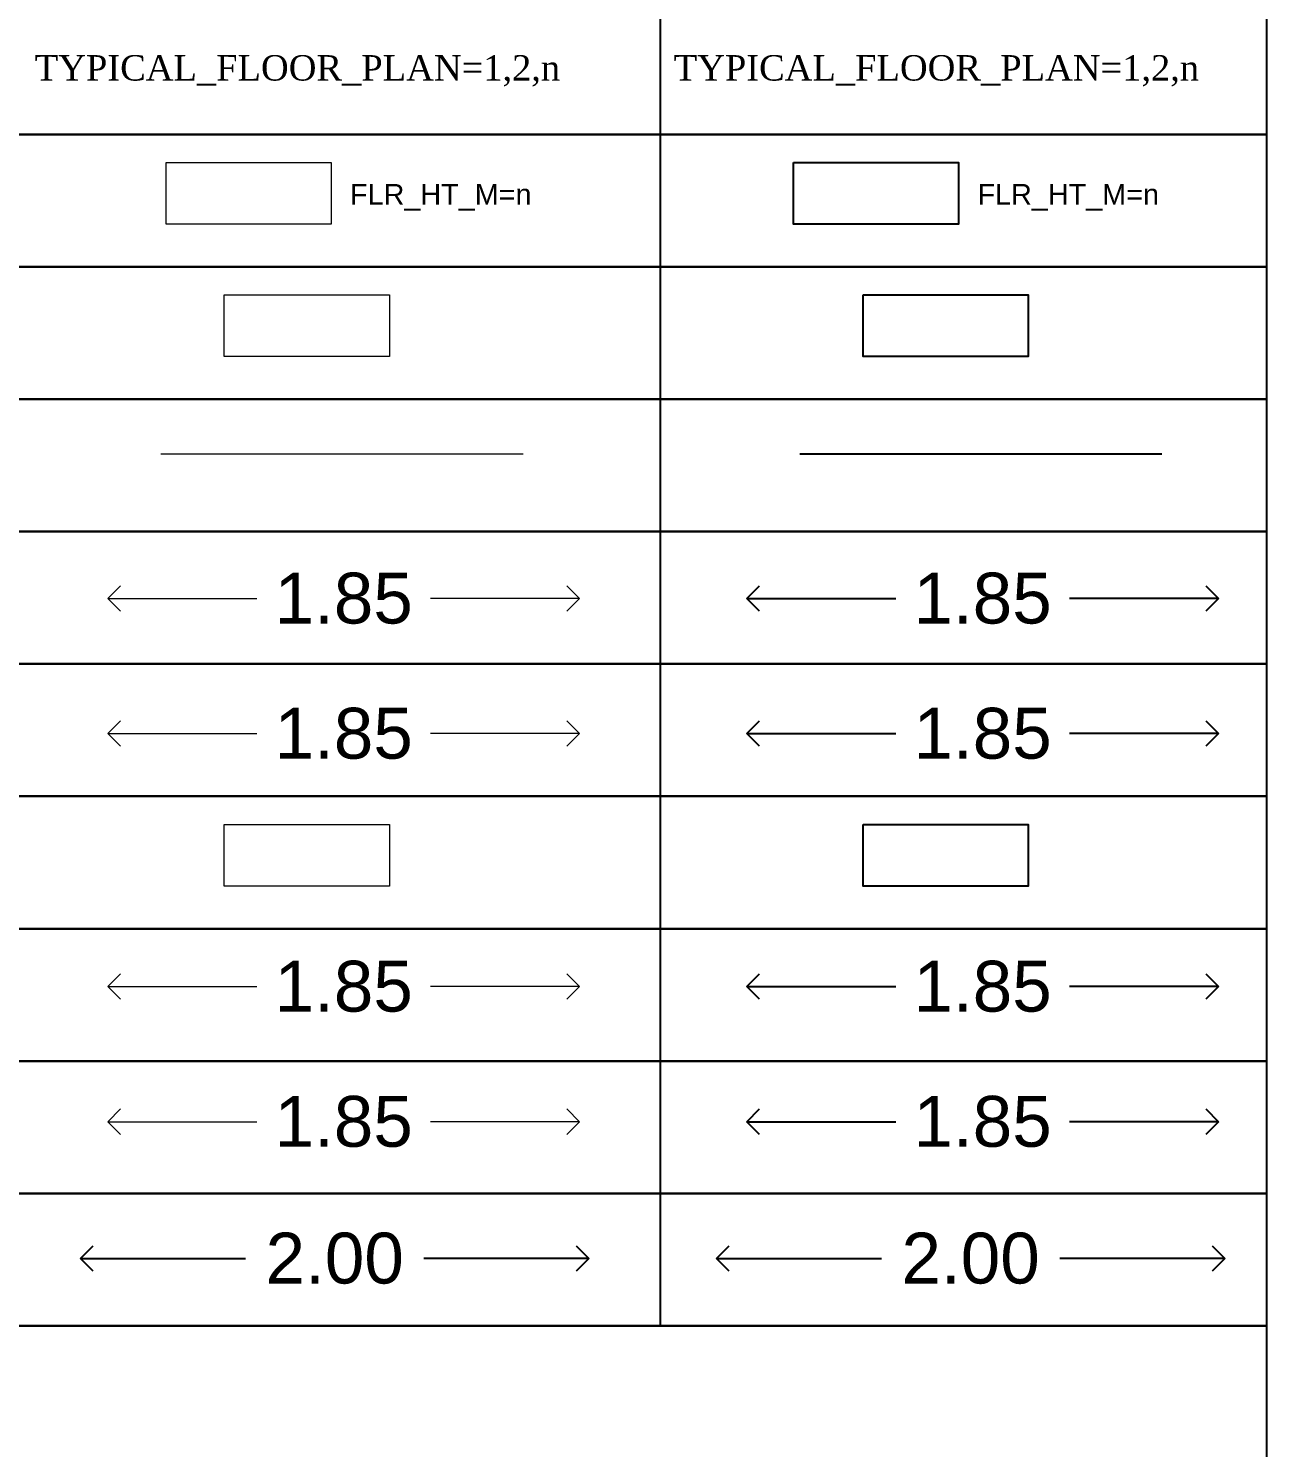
# Model space of a CAD drawing. Header units: millimetres. Extents: x -9481 to -9285, y 28728 to 28829.
# Drawn here: x -9447.1 to -9442.23, y 28791.82 to 28797.4 of the extents above; entities that cross this region are included whole.
import ezdxf

# ---------------------------------------------------------------- set-up
doc = ezdxf.new("R2010")
doc.units = ezdxf.units.MM
doc.header["$PDMODE"] = 34
doc.header["$PDSIZE"] = -15
doc.linetypes.add('CONTINULUS', pattern=[0])
for name, color, linetype, plot in [('BLK_1_FLR_-1_BLT_UP_AREA', 25, 'Continuous', False), ('BLK_1_FLR_-2_STAIR_1', 25, 'Continuous', False), ('BLK_1_FLR_-2_STAIR_1_FLIGHT_1', 7, 'Continuous', False), ('BLK_1_FLR_-2_STAIR_1_LANDING_1', 7, 'Continuous', False)]:
    doc.layers.add(name, color=color, linetype=linetype, plot=plot)
for name, color, linetype in [('BLK_1_FLR_-1_EXIT_WIDTH_STAIR', 7, 'Continuous'), ('BLK_1_FLR_-2_BLT_UP_AREA', 7, 'Continuous'), ('BLK_1_FLR_-2_EXIT_WIDTH_STAIR', 7, 'Continuous')]:
    doc.layers.add(name, color=color, linetype=linetype)
for name, color, linetype, lineweight in [('BLK_1_FLR_-1_STAIR_1', 7, 'Continuous', 0), ('BLK_1_FLR_-1_STAIR_1_FLIGHT_1', 7, 'Continuous', 0), ('BLK_1_FLR_-1_STAIR_1_LANDING_1', 7, 'Continuous', 0), ('PLAN', 7, 'Continuous', 40)]:
    doc.layers.add(name, color=color, linetype=linetype, lineweight=lineweight)
doc.styles.add('Arial', font='arial.ttf', dxfattribs={"height": 0.2})
doc.styles.get("Standard").update_dxf_attribs({"font": 'arial.ttf', "height": 0.25})
doc.styles.add('style2', font='arial.ttf', dxfattribs={"height": 0.3})
doc.styles.add('TNR', font='times.ttf', dxfattribs={"height": 0.5})
doc.dimstyles.new('INT DIM', dxfattribs={"dimtxt": 0.3, "dimasz": 0.1, "dimexe": 0.18, "dimexo": 0.0625, "dimgap": 0.09, "dimtad": 0, "dimzin": 0, "dimdsep": 46, "dimtxsty": 'style2', "dimblk": 'OPEN90', "dimcen": 0.09, "dimse1": 1, "dimse2": 1, "dimclrd": 250, "dimclrt": 256, "dimadec": 0, "dimazin": 0, "dimtfac": 1, "dimtofl": 0, "dimtmove": 0, "dimatfit": 3, "dimfxl": 0.18, "dimtolj": 1, "dimtzin": 0, "dimlwd": -1, "dimarcsym": 0})

# ---------------------------------------------------------------- blocks, each defined once
blk = doc.blocks.new('_Open90')
at = {"layer": 'PLAN', "color": 0, "lineweight": -2}
for p, q in [((0, 0), (-1, 0)), ((-0.5, 0.5), (0, 0)), ((0, 0), (-0.5, -0.5))]:
    blk.add_line(p, q, dxfattribs=at)
blk = doc.blocks.new('*D13')
at = {"layer": 'BLK_1_FLR_-1_STAIR_1_FLIGHT_1', "color": 250, "transparency": 16777216}
for p, q in [((-9446.6859, 28795.156), (-9446.1999, 28795.156)), ((-9445.0317, 28795.156), (-9445.5177, 28795.156))]:
    blk.add_line(p, q, dxfattribs=at)
at = {"layer": 'Defpoints', "color": 0, "transparency": 16777216}
for p in [(-9446.7859, 28795.2221), (-9444.9317, 28795.2408), (-9444.9317, 28795.156)]:
    blk.add_point(p, dxfattribs=at)
at = {"layer": 'BLK_1_FLR_-1_STAIR_1_FLIGHT_1', "color": 250, "transparency": 16777216, "xscale": 0.1, "yscale": 0.1, "zscale": 0.1, "rotation": 180}
blk.add_blockref('_Open90', (-9446.7859, 28795.156), dxfattribs=at)
at = {"layer": 'BLK_1_FLR_-1_STAIR_1_FLIGHT_1', "color": 250, "transparency": 16777216, "xscale": 0.1, "yscale": 0.1, "zscale": 0.1}
blk.add_blockref('_Open90', (-9444.9317, 28795.156), dxfattribs=at)
at = {"layer": 'BLK_1_FLR_-1_STAIR_1_FLIGHT_1', "transparency": 16777216, "insert": (-9445.8588, 28795.156), "char_height": 0.2, "attachment_point": 5, "style": 'Arial', "bg_fill": 3, "box_fill_scale": 1.1, "bg_fill_color": 256, "bg_fill_true_color": 13158600, "bg_fill_transparency": 0}
blk.add_mtext('\\A1;1.85', dxfattribs=at)
blk = doc.blocks.new('*D14')
at = {"layer": 'BLK_1_FLR_-2_STAIR_1_FLIGHT_1', "color": 250, "transparency": 16777216}
for p, q in [((-9444.1738, 28795.156), (-9443.6878, 28795.156)), ((-9442.5195, 28795.156), (-9443.0056, 28795.156))]:
    blk.add_line(p, q, dxfattribs=at)
at = {"layer": 'Defpoints', "color": 0, "transparency": 16777216}
for p in [(-9444.2738, 28795.2221), (-9442.4195, 28795.2408), (-9442.4195, 28795.156)]:
    blk.add_point(p, dxfattribs=at)
at = {"layer": 'BLK_1_FLR_-2_STAIR_1_FLIGHT_1', "color": 250, "transparency": 16777216, "xscale": 0.1, "yscale": 0.1, "zscale": 0.1, "rotation": 180}
blk.add_blockref('_Open90', (-9444.2738, 28795.156), dxfattribs=at)
at = {"layer": 'BLK_1_FLR_-2_STAIR_1_FLIGHT_1', "color": 250, "transparency": 16777216, "xscale": 0.1, "yscale": 0.1, "zscale": 0.1}
blk.add_blockref('_Open90', (-9442.4195, 28795.156), dxfattribs=at)
at = {"layer": 'BLK_1_FLR_-2_STAIR_1_FLIGHT_1', "transparency": 16777216, "insert": (-9443.3467, 28795.156), "char_height": 0.2, "attachment_point": 5, "style": 'Arial', "bg_fill": 3, "box_fill_scale": 1.1, "bg_fill_color": 256, "bg_fill_true_color": 13158600, "bg_fill_transparency": 0}
blk.add_mtext('\\A1;1.85', dxfattribs=at)
blk = doc.blocks.new('*D19')
at = {"layer": 'BLK_1_FLR_-1_STAIR_1_FLIGHT_1', "color": 250, "transparency": 16777216}
for p, q in [((-9446.6859, 28794.6246), (-9446.1999, 28794.6246)), ((-9445.0317, 28794.6246), (-9445.5177, 28794.6246))]:
    blk.add_line(p, q, dxfattribs=at)
at = {"layer": 'Defpoints', "color": 0, "transparency": 16777216}
for p in [(-9444.9317, 28794.7093), (-9446.7859, 28794.6907), (-9444.9317, 28794.6246)]:
    blk.add_point(p, dxfattribs=at)
at = {"layer": 'BLK_1_FLR_-1_STAIR_1_FLIGHT_1', "color": 250, "transparency": 16777216, "xscale": 0.1, "yscale": 0.1, "zscale": 0.1, "rotation": 180}
blk.add_blockref('_Open90', (-9446.7859, 28794.6246), dxfattribs=at)
at = {"layer": 'BLK_1_FLR_-1_STAIR_1_FLIGHT_1', "color": 250, "transparency": 16777216, "xscale": 0.1, "yscale": 0.1, "zscale": 0.1}
blk.add_blockref('_Open90', (-9444.9317, 28794.6246), dxfattribs=at)
at = {"layer": 'BLK_1_FLR_-1_STAIR_1_FLIGHT_1', "transparency": 16777216, "insert": (-9445.8588, 28794.6246), "char_height": 0.2, "attachment_point": 5, "style": 'Arial', "bg_fill": 3, "box_fill_scale": 1.1, "bg_fill_color": 256, "bg_fill_true_color": 13158600, "bg_fill_transparency": 0}
blk.add_mtext('\\A1;1.85', dxfattribs=at)
blk = doc.blocks.new('*D20')
at = {"layer": 'BLK_1_FLR_-2_STAIR_1_FLIGHT_1', "color": 250, "transparency": 16777216}
for p, q in [((-9444.1738, 28794.6246), (-9443.6878, 28794.6246)), ((-9442.5195, 28794.6246), (-9443.0056, 28794.6246))]:
    blk.add_line(p, q, dxfattribs=at)
at = {"layer": 'Defpoints', "color": 0, "transparency": 16777216}
for p in [(-9442.4195, 28794.7093), (-9444.2738, 28794.6907), (-9442.4195, 28794.6246)]:
    blk.add_point(p, dxfattribs=at)
at = {"layer": 'BLK_1_FLR_-2_STAIR_1_FLIGHT_1', "color": 250, "transparency": 16777216, "xscale": 0.1, "yscale": 0.1, "zscale": 0.1, "rotation": 180}
blk.add_blockref('_Open90', (-9444.2738, 28794.6246), dxfattribs=at)
at = {"layer": 'BLK_1_FLR_-2_STAIR_1_FLIGHT_1', "color": 250, "transparency": 16777216, "xscale": 0.1, "yscale": 0.1, "zscale": 0.1}
blk.add_blockref('_Open90', (-9442.4195, 28794.6246), dxfattribs=at)
at = {"layer": 'BLK_1_FLR_-2_STAIR_1_FLIGHT_1', "transparency": 16777216, "insert": (-9443.3467, 28794.6246), "char_height": 0.2, "attachment_point": 5, "style": 'Arial', "bg_fill": 3, "box_fill_scale": 1.1, "bg_fill_color": 256, "bg_fill_true_color": 13158600, "bg_fill_transparency": 0}
blk.add_mtext('\\A1;1.85', dxfattribs=at)
blk = doc.blocks.new('*D26')
at = {"layer": 'BLK_1_FLR_-1_STAIR_1_LANDING_1', "color": 250, "transparency": 16777216}
for p, q in [((-9446.6859, 28793.6298), (-9446.1999, 28793.6298)), ((-9445.0317, 28793.6298), (-9445.5177, 28793.6298))]:
    blk.add_line(p, q, dxfattribs=at)
at = {"layer": 'Defpoints', "color": 0, "transparency": 16777216}
for p in [(-9444.9317, 28793.7145), (-9446.7859, 28793.6958), (-9444.9317, 28793.6298)]:
    blk.add_point(p, dxfattribs=at)
at = {"layer": 'BLK_1_FLR_-1_STAIR_1_LANDING_1', "color": 250, "transparency": 16777216, "xscale": 0.1, "yscale": 0.1, "zscale": 0.1, "rotation": 180}
blk.add_blockref('_Open90', (-9446.7859, 28793.6298), dxfattribs=at)
at = {"layer": 'BLK_1_FLR_-1_STAIR_1_LANDING_1', "color": 250, "transparency": 16777216, "xscale": 0.1, "yscale": 0.1, "zscale": 0.1}
blk.add_blockref('_Open90', (-9444.9317, 28793.6298), dxfattribs=at)
at = {"layer": 'BLK_1_FLR_-1_STAIR_1_LANDING_1', "transparency": 16777216, "insert": (-9445.8588, 28793.6298), "char_height": 0.2, "attachment_point": 5, "style": 'Arial', "bg_fill": 3, "box_fill_scale": 1.1, "bg_fill_color": 256, "bg_fill_true_color": 13158600, "bg_fill_transparency": 0}
blk.add_mtext('\\A1;1.85', dxfattribs=at)
blk = doc.blocks.new('*D27')
at = {"layer": 'BLK_1_FLR_-2_STAIR_1_LANDING_1', "color": 250, "transparency": 16777216}
for p, q in [((-9444.1738, 28793.6298), (-9443.6878, 28793.6298)), ((-9442.5195, 28793.6298), (-9443.0056, 28793.6298))]:
    blk.add_line(p, q, dxfattribs=at)
at = {"layer": 'Defpoints', "color": 0, "transparency": 16777216}
for p in [(-9442.4195, 28793.7145), (-9444.2738, 28793.6958), (-9442.4195, 28793.6298)]:
    blk.add_point(p, dxfattribs=at)
at = {"layer": 'BLK_1_FLR_-2_STAIR_1_LANDING_1', "color": 250, "transparency": 16777216, "xscale": 0.1, "yscale": 0.1, "zscale": 0.1, "rotation": 180}
blk.add_blockref('_Open90', (-9444.2738, 28793.6298), dxfattribs=at)
at = {"layer": 'BLK_1_FLR_-2_STAIR_1_LANDING_1', "color": 250, "transparency": 16777216, "xscale": 0.1, "yscale": 0.1, "zscale": 0.1}
blk.add_blockref('_Open90', (-9442.4195, 28793.6298), dxfattribs=at)
at = {"layer": 'BLK_1_FLR_-2_STAIR_1_LANDING_1', "transparency": 16777216, "insert": (-9443.3467, 28793.6298), "char_height": 0.2, "attachment_point": 5, "style": 'Arial', "bg_fill": 3, "box_fill_scale": 1.1, "bg_fill_color": 256, "bg_fill_true_color": 13158600, "bg_fill_transparency": 0}
blk.add_mtext('\\A1;1.85', dxfattribs=at)
blk = doc.blocks.new('*D33')
at = {"layer": 'BLK_1_FLR_-1_STAIR_1_LANDING_1', "color": 250, "transparency": 16777216}
for p, q in [((-9446.6859, 28793.0983), (-9446.1999, 28793.0983)), ((-9445.0317, 28793.0983), (-9445.5177, 28793.0983))]:
    blk.add_line(p, q, dxfattribs=at)
at = {"layer": 'Defpoints', "color": 0, "transparency": 16777216}
for p in [(-9446.7859, 28793.1644), (-9444.9317, 28793.1831), (-9444.9317, 28793.0983)]:
    blk.add_point(p, dxfattribs=at)
at = {"layer": 'BLK_1_FLR_-1_STAIR_1_LANDING_1', "color": 250, "transparency": 16777216, "xscale": 0.1, "yscale": 0.1, "zscale": 0.1, "rotation": 180}
blk.add_blockref('_Open90', (-9446.7859, 28793.0983), dxfattribs=at)
at = {"layer": 'BLK_1_FLR_-1_STAIR_1_LANDING_1', "color": 250, "transparency": 16777216, "xscale": 0.1, "yscale": 0.1, "zscale": 0.1}
blk.add_blockref('_Open90', (-9444.9317, 28793.0983), dxfattribs=at)
at = {"layer": 'BLK_1_FLR_-1_STAIR_1_LANDING_1', "transparency": 16777216, "insert": (-9445.8588, 28793.0983), "char_height": 0.2, "attachment_point": 5, "style": 'Arial', "bg_fill": 3, "box_fill_scale": 1.1, "bg_fill_color": 256, "bg_fill_true_color": 13158600, "bg_fill_transparency": 0}
blk.add_mtext('\\A1;1.85', dxfattribs=at)
blk = doc.blocks.new('*D34')
at = {"layer": 'BLK_1_FLR_-2_STAIR_1_LANDING_1', "color": 250, "transparency": 16777216}
for p, q in [((-9444.1738, 28793.0983), (-9443.6878, 28793.0983)), ((-9442.5195, 28793.0983), (-9443.0056, 28793.0983))]:
    blk.add_line(p, q, dxfattribs=at)
at = {"layer": 'Defpoints', "color": 0, "transparency": 16777216}
for p in [(-9444.2738, 28793.1644), (-9442.4195, 28793.1831), (-9442.4195, 28793.0983)]:
    blk.add_point(p, dxfattribs=at)
at = {"layer": 'BLK_1_FLR_-2_STAIR_1_LANDING_1', "color": 250, "transparency": 16777216, "xscale": 0.1, "yscale": 0.1, "zscale": 0.1, "rotation": 180}
blk.add_blockref('_Open90', (-9444.2738, 28793.0983), dxfattribs=at)
at = {"layer": 'BLK_1_FLR_-2_STAIR_1_LANDING_1', "color": 250, "transparency": 16777216, "xscale": 0.1, "yscale": 0.1, "zscale": 0.1}
blk.add_blockref('_Open90', (-9442.4195, 28793.0983), dxfattribs=at)
at = {"layer": 'BLK_1_FLR_-2_STAIR_1_LANDING_1', "transparency": 16777216, "insert": (-9443.3467, 28793.0983), "char_height": 0.2, "attachment_point": 5, "style": 'Arial', "bg_fill": 3, "box_fill_scale": 1.1, "bg_fill_color": 256, "bg_fill_true_color": 13158600, "bg_fill_transparency": 0}
blk.add_mtext('\\A1;1.85', dxfattribs=at)
blk = doc.blocks.new('*D42')
at = {"layer": 'BLK_1_FLR_-1_EXIT_WIDTH_STAIR', "color": 250, "ltscale": 0.05, "transparency": 16777216}
for p, q in [((-9446.7937, 28792.5606), (-9446.2452, 28792.5606)), ((-9444.9945, 28792.5606), (-9445.543, 28792.5606))]:
    blk.add_line(p, q, dxfattribs=at)
at = {"layer": 'Defpoints', "color": 0, "linetype": 'CONTINULUS', "ltscale": 0.05, "transparency": 16777216}
for p in [(-9446.8937, 28792.721), (-9444.8945, 28792.721), (-9444.8945, 28792.5606)]:
    blk.add_point(p, dxfattribs=at)
at = {"layer": 'BLK_1_FLR_-1_EXIT_WIDTH_STAIR', "color": 250, "linetype": 'CONTINULUS', "ltscale": 0.05, "transparency": 16777216, "xscale": 0.1, "yscale": 0.1, "zscale": 0.1, "rotation": 180}
blk.add_blockref('_Open90', (-9446.8937, 28792.5606), dxfattribs=at)
at = {"layer": 'BLK_1_FLR_-1_EXIT_WIDTH_STAIR', "color": 250, "linetype": 'CONTINULUS', "ltscale": 0.05, "transparency": 16777216, "xscale": 0.1, "yscale": 0.1, "zscale": 0.1}
blk.add_blockref('_Open90', (-9444.8945, 28792.5606), dxfattribs=at)
at = {"layer": 'BLK_1_FLR_-1_EXIT_WIDTH_STAIR', "linetype": 'CONTINULUS', "ltscale": 0.05, "transparency": 16777216, "insert": (-9445.8941, 28792.5606), "char_height": 0.2, "attachment_point": 5, "style": 'Arial', "bg_fill": 3, "box_fill_scale": 1.1, "bg_fill_color": 256, "bg_fill_true_color": 13158600, "bg_fill_transparency": 0}
blk.add_mtext('\\A1;2.00', dxfattribs=at)
blk = doc.blocks.new('*D43')
at = {"layer": 'BLK_1_FLR_-2_EXIT_WIDTH_STAIR', "color": 250, "ltscale": 0.05, "transparency": 16777216}
for p, q in [((-9444.2932, 28792.5606), (-9443.7448, 28792.5606)), ((-9442.4941, 28792.5606), (-9443.0425, 28792.5606))]:
    blk.add_line(p, q, dxfattribs=at)
at = {"layer": 'Defpoints', "color": 0, "linetype": 'CONTINULUS', "ltscale": 0.05, "transparency": 16777216}
for p in [(-9444.3932, 28792.721), (-9442.3941, 28792.721), (-9442.3941, 28792.5606)]:
    blk.add_point(p, dxfattribs=at)
at = {"layer": 'BLK_1_FLR_-2_EXIT_WIDTH_STAIR', "color": 250, "linetype": 'CONTINULUS', "ltscale": 0.05, "transparency": 16777216, "xscale": 0.1, "yscale": 0.1, "zscale": 0.1, "rotation": 180}
blk.add_blockref('_Open90', (-9444.3932, 28792.5606), dxfattribs=at)
at = {"layer": 'BLK_1_FLR_-2_EXIT_WIDTH_STAIR', "color": 250, "linetype": 'CONTINULUS', "ltscale": 0.05, "transparency": 16777216, "xscale": 0.1, "yscale": 0.1, "zscale": 0.1}
blk.add_blockref('_Open90', (-9442.3941, 28792.5606), dxfattribs=at)
at = {"layer": 'BLK_1_FLR_-2_EXIT_WIDTH_STAIR', "linetype": 'CONTINULUS', "ltscale": 0.05, "transparency": 16777216, "insert": (-9443.3937, 28792.5606), "char_height": 0.2, "attachment_point": 5, "style": 'Arial', "bg_fill": 3, "box_fill_scale": 1.1, "bg_fill_color": 256, "bg_fill_true_color": 13158600, "bg_fill_transparency": 0}
blk.add_mtext('\\A1;2.00', dxfattribs=at)

msp = doc.modelspace()

# ---------------------------------------------------------------- linework, layer by layer
for p, q in [((-9444.6141, 28797.5019), (-9444.6141, 28796.9812)), ((-9444.6141, 28796.9812), (-9444.6141, 28796.4606)), ((-9444.6141, 28796.4606), (-9444.6141, 28795.9399)), ((-9444.6141, 28795.9399), (-9444.6141, 28795.4193)), ((-9444.6141, 28795.4193), (-9444.6141, 28794.8986)), ((-9444.6141, 28794.8986), (-9444.6141, 28794.378)), ((-9444.6141, 28794.378), (-9444.6141, 28793.8573)), ((-9444.6141, 28793.8573), (-9444.6141, 28793.3367)), ((-9444.6141, 28793.3367), (-9444.6141, 28792.816)), ((-9444.6141, 28792.816), (-9444.6141, 28792.2954))]:
    msp.add_line(p, q)
for points in [[(-9481.2579, 28797.5019), (-9442.23, 28797.5019), (-9442.23, 28796.9812), (-9481.2579, 28796.9812), (-9481.2579, 28797.5019)], [(-9481.2579, 28792.816), (-9442.23, 28792.816), (-9442.23, 28792.2954), (-9481.2579, 28792.2954), (-9481.2579, 28792.816)], [(-9481.2579, 28792.2954), (-9442.23, 28792.2954), (-9442.23, 28791.7747), (-9481.2579, 28791.7747), (-9481.2579, 28792.2954)]]:
    msp.add_lwpolyline(points, close=True)
for points in [[(-9481.2579, 28796.4606), (-9481.2579, 28796.9812), (-9442.23, 28796.9812), (-9442.23, 28796.4606), (-9470.8642, 28796.4606)], [(-9461.7318, 28796.4606), (-9442.23, 28796.4606), (-9442.23, 28795.9399), (-9461.7318, 28795.9399)], [(-9461.7318, 28795.9399), (-9442.23, 28795.9399), (-9442.23, 28795.4193), (-9461.7318, 28795.4193)], [(-9461.7318, 28795.4193), (-9442.23, 28795.4193), (-9442.23, 28794.8986), (-9461.7318, 28794.8986)], [(-9461.7318, 28794.8986), (-9442.23, 28794.8986), (-9442.23, 28794.378), (-9470.8642, 28794.378)], [(-9470.8642, 28794.378), (-9442.23, 28794.378), (-9442.23, 28793.8573), (-9461.7318, 28793.8573)], [(-9461.7318, 28793.8573), (-9442.23, 28793.8573), (-9442.23, 28793.3367), (-9461.7318, 28793.3367)], [(-9461.7318, 28793.3367), (-9442.23, 28793.3367), (-9442.23, 28792.816), (-9481.2579, 28792.816), (-9481.2579, 28793.3367)]]:
    msp.add_lwpolyline(points)
at = {"layer": 'BLK_1_FLR_-1_STAIR_1'}
msp.add_lwpolyline([(-9446.5574, 28796.8701), (-9445.9082, 28796.8701), (-9445.9082, 28796.6279), (-9446.5574, 28796.6279)], close=True, dxfattribs=at)
at = {"layer": 'BLK_1_FLR_-1_STAIR_1_FLIGHT_1', "color": 3}
msp.add_line((-9446.5773, 28795.7248), (-9445.1537, 28795.7248), dxfattribs=at)
at = {"layer": 'BLK_1_FLR_-1_STAIR_1_FLIGHT_1'}
msp.add_lwpolyline([(-9446.3282, 28796.3494), (-9445.679, 28796.3494), (-9445.679, 28796.1073), (-9446.3282, 28796.1073)], close=True, dxfattribs=at)
at = {"layer": 'BLK_1_FLR_-1_STAIR_1_LANDING_1'}
msp.add_lwpolyline([(-9446.3282, 28794.2669), (-9445.679, 28794.2669), (-9445.679, 28794.0247), (-9446.3282, 28794.0247)], close=True, dxfattribs=at)
at = {"layer": 'BLK_1_FLR_-2_STAIR_1', "color": 7}
msp.add_lwpolyline([(-9444.0904, 28796.8701), (-9443.4412, 28796.8701), (-9443.4412, 28796.6279), (-9444.0904, 28796.6279)], close=True, dxfattribs=at)
at = {"layer": 'BLK_1_FLR_-2_STAIR_1_FLIGHT_1', "color": 3}
msp.add_line((-9444.0651, 28795.7248), (-9442.6416, 28795.7248), dxfattribs=at)
at = {"layer": 'BLK_1_FLR_-2_STAIR_1_FLIGHT_1', "color": 7}
msp.add_lwpolyline([(-9443.8161, 28796.3494), (-9443.1669, 28796.3494), (-9443.1669, 28796.1073), (-9443.8161, 28796.1073)], close=True, dxfattribs=at)
at = {"layer": 'BLK_1_FLR_-2_STAIR_1_LANDING_1', "color": 7}
msp.add_lwpolyline([(-9443.8161, 28794.2669), (-9443.1669, 28794.2669), (-9443.1669, 28794.0247), (-9443.8161, 28794.0247)], close=True, dxfattribs=at)

# ---------------------------------------------------------------- texts
at = {"layer": 'BLK_1_FLR_-1_BLT_UP_AREA', "color": 11, "insert": (-9447.0734, 28797.2927), "char_height": 0.1, "attachment_point": 1, "style": 'TNR'}
msp.add_mtext_dynamic_manual_height_columns('TYPICAL_FLOOR_PLAN=1,2,n', width=3.3155, gutter_width=2.5, heights=[0], dxfattribs=at)
at = {"layer": 'BLK_1_FLR_-1_STAIR_1', "insert": (-9445.8338, 28796.7858), "char_height": 0.081, "attachment_point": 1}
msp.add_mtext_dynamic_manual_height_columns('FLR_HT_M=n', width=0.422056, gutter_width=0.405, heights=[0], dxfattribs=at)
at = {"layer": 'BLK_1_FLR_-2_BLT_UP_AREA', "color": 11, "insert": (-9444.5612, 28797.2927), "char_height": 0.1, "attachment_point": 1, "style": 'TNR'}
msp.add_mtext_dynamic_manual_height_columns('TYPICAL_FLOOR_PLAN=1,2,n', width=3.3155, gutter_width=2.5, heights=[0], dxfattribs=at)
at = {"layer": 'BLK_1_FLR_-2_STAIR_1', "color": 7, "insert": (-9443.3668, 28796.7858), "char_height": 0.081, "attachment_point": 1}
msp.add_mtext_dynamic_manual_height_columns('FLR_HT_M=n', width=0.422056, gutter_width=0.405, heights=[0], dxfattribs=at)

# ---------------------------------------------------------------- next in the draw order: dimensions: what is measured, and where the dimension line sits
at = {"layer": 'BLK_1_FLR_-1_EXIT_WIDTH_STAIR', "color": 7, "linetype": 'CONTINULUS', "ltscale": 0.05}
dim = msp.add_linear_dim(base=(-9444.8945, 28792.5606), p1=(-9446.8937, 28792.721), p2=(-9444.8945, 28792.721), dimstyle='INT DIM', override={"dimtxt": 0.2, "dimtxsty": 'Arial', "dimfxl": 0.125, "dimtfill": 1, "dimtfillclr": 7, "dimarcsym": 1}, dxfattribs=at)
dim.commit()
dim.dimension.update_dxf_attribs({"geometry": '*D42', "text_midpoint": (-9445.8941, 28792.5606)})
at = {"layer": 'BLK_1_FLR_-1_STAIR_1_FLIGHT_1', "color": 2}
dim = msp.add_linear_dim(base=(-9444.9317, 28795.156), p1=(-9446.7859, 28795.2221), p2=(-9444.9317, 28795.2408), dimstyle='INT DIM', override={"dimtxt": 0.2, "dimtxsty": 'Arial', "dimfxl": 0.125, "dimtfill": 1, "dimtfillclr": 7, "dimarcsym": 1}, dxfattribs=at)
dim.commit()
dim.dimension.update_dxf_attribs({"geometry": '*D13', "text_midpoint": (-9445.8588, 28795.156)})
at = {"layer": 'BLK_1_FLR_-1_STAIR_1_FLIGHT_1', "color": 1}
dim = msp.add_linear_dim(base=(-9444.9317, 28794.6246), p1=(-9446.7859, 28794.6907), p2=(-9444.9317, 28794.7093), dimstyle='INT DIM', override={"dimtxt": 0.2, "dimtxsty": 'Arial', "dimfxl": 0.125, "dimtfill": 1, "dimtfillclr": 7, "dimarcsym": 1}, dxfattribs=at)
dim.commit()
dim.dimension.update_dxf_attribs({"geometry": '*D19', "text_midpoint": (-9445.8588, 28794.6246)})
at = {"layer": 'BLK_1_FLR_-1_STAIR_1_LANDING_1', "color": 2}
dim = msp.add_linear_dim(base=(-9444.9317, 28793.6298), p1=(-9446.7859, 28793.6958), p2=(-9444.9317, 28793.7145), dimstyle='INT DIM', override={"dimtxt": 0.2, "dimtxsty": 'Arial', "dimfxl": 0.125, "dimtfill": 1, "dimtfillclr": 7, "dimarcsym": 1}, dxfattribs=at)
dim.commit()
dim.dimension.update_dxf_attribs({"geometry": '*D26', "text_midpoint": (-9445.8588, 28793.6298)})
at = {"layer": 'BLK_1_FLR_-1_STAIR_1_LANDING_1', "color": 1}
dim = msp.add_linear_dim(base=(-9444.9317, 28793.0983), p1=(-9446.7859, 28793.1644), p2=(-9444.9317, 28793.1831), dimstyle='INT DIM', override={"dimtxt": 0.2, "dimtxsty": 'Arial', "dimfxl": 0.125, "dimtfill": 1, "dimtfillclr": 7, "dimarcsym": 1}, dxfattribs=at)
dim.commit()
dim.dimension.update_dxf_attribs({"geometry": '*D33', "text_midpoint": (-9445.8588, 28793.0983)})
at = {"layer": 'BLK_1_FLR_-2_EXIT_WIDTH_STAIR', "color": 7, "linetype": 'CONTINULUS', "ltscale": 0.05}
dim = msp.add_linear_dim(base=(-9442.3941, 28792.5606), p1=(-9444.3932, 28792.721), p2=(-9442.3941, 28792.721), dimstyle='INT DIM', override={"dimtxt": 0.2, "dimtxsty": 'Arial', "dimfxl": 0.125, "dimtfill": 1, "dimtfillclr": 7, "dimarcsym": 1}, dxfattribs=at)
dim.commit()
dim.dimension.update_dxf_attribs({"geometry": '*D43', "text_midpoint": (-9443.3937, 28792.5606)})
at = {"layer": 'BLK_1_FLR_-2_STAIR_1_FLIGHT_1', "color": 2}
dim = msp.add_linear_dim(base=(-9442.4195, 28795.156), p1=(-9444.2738, 28795.2221), p2=(-9442.4195, 28795.2408), dimstyle='INT DIM', override={"dimtxt": 0.2, "dimtxsty": 'Arial', "dimfxl": 0.125, "dimtfill": 1, "dimtfillclr": 7, "dimarcsym": 1}, dxfattribs=at)
dim.commit()
dim.dimension.update_dxf_attribs({"geometry": '*D14', "text_midpoint": (-9443.3467, 28795.156)})
at = {"layer": 'BLK_1_FLR_-2_STAIR_1_FLIGHT_1', "color": 1}
dim = msp.add_linear_dim(base=(-9442.4195, 28794.6246), p1=(-9444.2738, 28794.6907), p2=(-9442.4195, 28794.7093), dimstyle='INT DIM', override={"dimtxt": 0.2, "dimtxsty": 'Arial', "dimfxl": 0.125, "dimtfill": 1, "dimtfillclr": 7, "dimarcsym": 1}, dxfattribs=at)
dim.commit()
dim.dimension.update_dxf_attribs({"geometry": '*D20', "text_midpoint": (-9443.3467, 28794.6246)})
at = {"layer": 'BLK_1_FLR_-2_STAIR_1_LANDING_1', "color": 2}
dim = msp.add_linear_dim(base=(-9442.4195, 28793.6298), p1=(-9444.2738, 28793.6958), p2=(-9442.4195, 28793.7145), dimstyle='INT DIM', override={"dimtxt": 0.2, "dimtxsty": 'Arial', "dimfxl": 0.125, "dimtfill": 1, "dimtfillclr": 7, "dimarcsym": 1}, dxfattribs=at)
dim.commit()
dim.dimension.update_dxf_attribs({"geometry": '*D27', "text_midpoint": (-9443.3467, 28793.6298)})
at = {"layer": 'BLK_1_FLR_-2_STAIR_1_LANDING_1', "color": 1}
dim = msp.add_linear_dim(base=(-9442.4195, 28793.0983), p1=(-9444.2738, 28793.1644), p2=(-9442.4195, 28793.1831), dimstyle='INT DIM', override={"dimtxt": 0.2, "dimtxsty": 'Arial', "dimfxl": 0.125, "dimtfill": 1, "dimtfillclr": 7, "dimarcsym": 1}, dxfattribs=at)
dim.commit()
dim.dimension.update_dxf_attribs({"geometry": '*D34', "text_midpoint": (-9443.3467, 28793.0983)})

doc.saveas('drawing.dxf')
